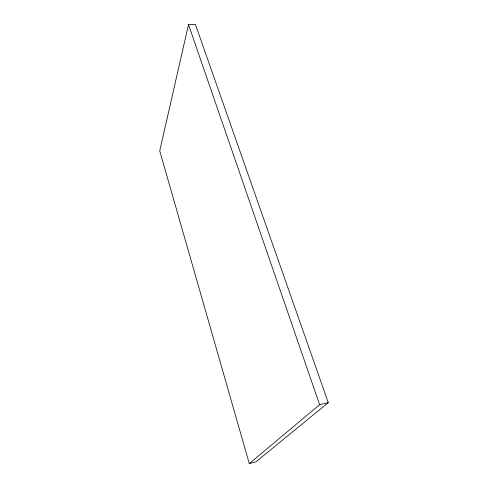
<?xml version="1.0" encoding="UTF-8"?>
<svg xmlns="http://www.w3.org/2000/svg" width="488" height="488" viewBox="0 0 488 488"><rect width="100%" height="100%" fill="white"/><g stroke="black" fill="none" stroke-linecap="round" stroke-linejoin="round"><path stroke-width="0.73" d="M188.508 24.601L159.735 150.871L249.295 463.6L255.925 461.88L328.265 402.624L195.407 24.4L188.508 24.601L319.628 404.674L249.295 463.6M319.628 404.674L328.265 402.624"/></g></svg>
